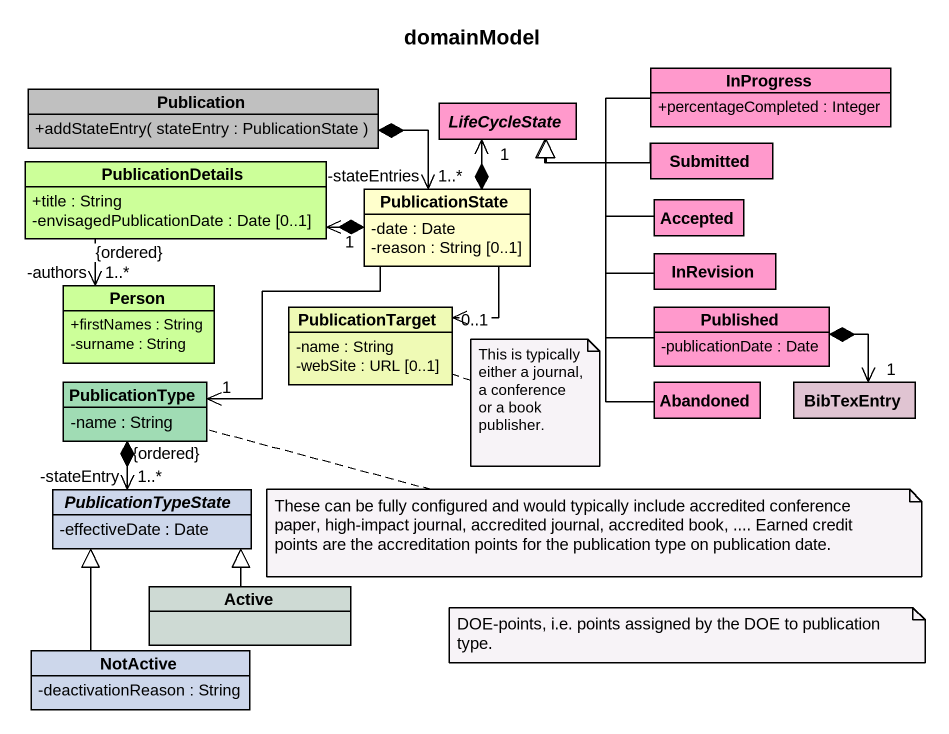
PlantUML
@startuml
title domainModel
hide circle
hide empty members
skinparam classAttributeIconSize 0
class InProgress #FF99CC {
  +percentageCompleted : Integer
}
class Publication #C0C0C0 {
  +addStateEntry( stateEntry : PublicationState )
}
abstract class LifeCycleState #FF99CC
class PublicationDetails #CCFF99 {
  +title : String
  -envisagedPublicationDate : Date [0..1]
}
class PublicationState #FFFFCC {
  -date : Date
  -reason : String [0..1]
}
class Submitted #FF99CC
class Accepted #FF99CC
class InRevision #FF99CC
class "Person" as Person_ #CCFF99 {
  +firstNames : String
  -surname : String
}
class PublicationTarget #EFFAB5 {
  -name : String
  -webSite : URL [0..1]
}
class Published #FF99CC {
  -publicationDate : Date
}
class PublicationType #A0DCB4 {
  -name : String
}
class Abandoned #FF99CC
class BibTexEntry #E0C4D2
abstract class PublicationTypeState #CDD7EB {
  -effectiveDate : Date
}
class Active #CEDAD4
class NotActive #CDD7EB {
  -deactivationReason : String
}
InProgress -left-|> LifeCycleState
Publication *-right-> "1..*\n-stateEntries" PublicationState
PublicationDetails --> "1..*\n-authors\n{ordered}" Person_
PublicationState *-up-> "1" LifeCycleState
PublicationState *-left-> "1" PublicationDetails
PublicationState --> "0..1" PublicationTarget
PublicationState -left-> "1" PublicationType
Submitted -left-|> LifeCycleState
Accepted -left-|> LifeCycleState
InRevision -up-|> LifeCycleState
Published -up-|> LifeCycleState
Published *-right-> "1" BibTexEntry
PublicationType *--> "1..*\n{ordered}\n-stateEntry" PublicationTypeState
Abandoned -up-|> LifeCycleState
Active -up-|> PublicationTypeState
NotActive -up-|> PublicationTypeState
note right of PublicationTarget : This is typically either a journal, a conference or a book publisher.
note right of PublicationType : These can be fully configured and would typically include accredited conference paper, high-impact journal, accredited journal, accredited book, .... Earned credit points are the accreditation points for the publication type on publication date.
note as N3
  DOE-points, i.e. points assigned by the DOE to publication type.
end note
@enduml
